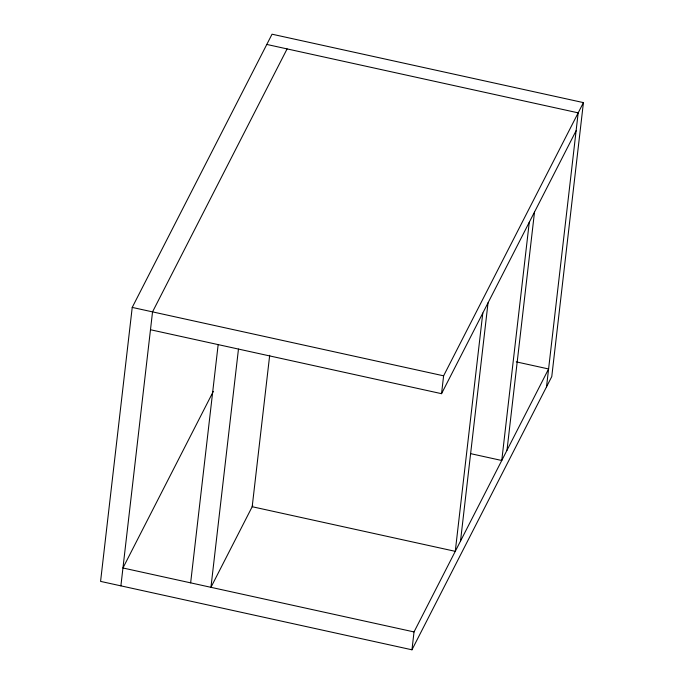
<?xml version="1.0" encoding="UTF-8"?>
<svg xmlns="http://www.w3.org/2000/svg" width="684" height="684" viewBox="0 0 684 684"><rect width="100%" height="100%" fill="white"/><g stroke="black" fill="none" stroke-linecap="round" stroke-linejoin="round"><path stroke-width="1.03" d="M132.226 307.415L100.574 581.391L411.965 649.8L551.774 376.585L583.426 102.609L272.035 34.2L132.226 307.415L443.608 375.824L583.426 102.609M120.888 585.855L152.541 311.87L287.1 48.906M190.639 582.854L218.162 344.616M238.468 349.071L210.946 587.317L252.729 505.673M269.684 355.304L252.191 506.724L455.27 551.338L482.793 313.092M411.965 649.8L414.025 631.931L548.594 368.967L516.249 361.862M150.471 329.739L441.548 393.685L443.608 375.824M460.512 541.087L488.034 302.841M529.279 222.249L501.757 460.494L470.515 453.629M506.998 450.243L534.52 212.006M546.525 386.836L578.177 112.851L266.794 44.443M213.305 391.41L122.949 567.985L414.025 631.931M441.548 393.685L576.116 130.721"/></g></svg>
